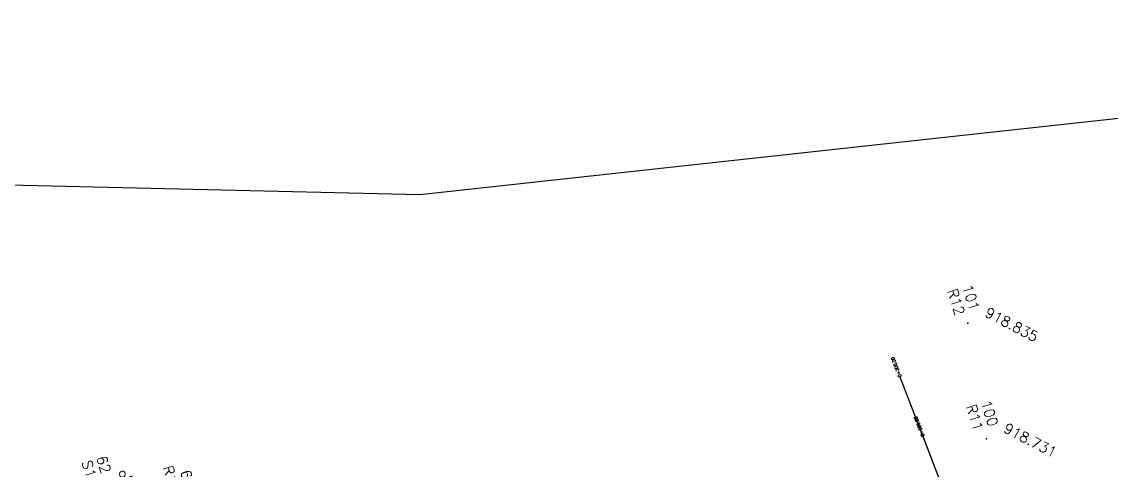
# Model space of a CAD drawing. Header units: millimetres. Extents: x 824502 to 1498685, y 1474633 to 1481826.
# Drawn here: x 1480156.6 to 1480498.8, y 1478561.7 to 1478702.3 of the extents above; entities that cross this region are included whole.
import ezdxf
from ezdxf.enums import TextEntityAlignment as Align

# ---------------------------------------------------------------- set-up
doc = ezdxf.new("R2010")
doc.units = ezdxf.units.MM
for name, color, linetype in [('Boundary', 6, 'Continuous'), ('Chainage', 7, 'Continuous'), ('Points', 7, 'Continuous'), ('Points-ELV', 6, 'Continuous'), ('Points-NUM', 4, 'Continuous'), ('Points-TXT', 3, 'Continuous')]:
    doc.layers.add(name, color=color, linetype=linetype)
doc.styles.add('ROMANS', font='romans.shx')

# ---------------------------------------------------------------- blocks, each defined once
blk = doc.blocks.new('POINTS')
at = {"layer": 'Points'}
blk.add_line((0, 0), (0, 0), dxfattribs=at)
blk.add_point((0, 0), dxfattribs=at)
at = {"layer": 'Points-ELV', "style": 'ROMANS'}
blk.add_attdef('ELEV', text='', height=1, rotation=45, dxfattribs=at).set_placement((0, 0), align=Align.BOTTOM_LEFT)
at = {"layer": 'Points-NUM', "style": 'ROMANS'}
blk.add_attdef('PTNUM', text='', height=1, dxfattribs=at).set_placement((0, 0), align=Align.BOTTOM_RIGHT)
at = {"layer": 'Points-TXT', "style": 'ROMANS'}
blk.add_attdef('DESC', text='', height=1, dxfattribs=at).set_placement((0, 0), align=Align.BOTTOM_RIGHT)

msp = doc.modelspace()

# ---------------------------------------------------------------- linework, layer by layer
msp.add_spline([(1479053.146, 1478472.394, 12010.774), (1479131.598, 1478476.438, 11982.219), (1479231.733, 1478476.426, 11956.996), (1479527.022, 1478491.918, 11913.086), (1479666.121, 1478493.858, 11875.155), (1479842.379, 1478518.948, 11820.59), (1479965.626, 1478478.688, 11807.96), (1480182.533, 1478486.447, 11798.725), (1480288.782, 1478446.309, 11802.91), (1480387.688, 1478520.003, 11813.9), (1480584.758, 1478542.724, 11915.966), (1480746.847, 1478573.166, 11985.357)], degree=3)
at = {"layer": 'Boundary'}
msp.add_polyline3d([(1480778.112, 1478702.343, 0), (1480837.493, 1478452.456, 0), (1480497.794, 1478405.251, 0), (1480357.357, 1478297.292, 0), (1480138.109, 1478289.151, 0), (1479890.747, 1478282.827, 0), (1479515.948, 1478305.02, 0), (1479301.243, 1478292.194, 0), (1479013.149, 1478306.666, 0), (1478984.538, 1478580.806, 0), (1479244.652, 1478667.703, 0), (1479943.466, 1478656.118, 0), (1480281.676, 1478648.232, 0), (1480778.156, 1478702.327, 0)], dxfattribs=at)
at = {"layer": 'Chainage', "color": 0}
for p, q in [((1480468.531, 1478497.647), (1480432.477, 1478590.921)), ((1480461.32, 1478516.302), (1480439.688, 1478572.266))]:
    msp.add_line(p, q, dxfattribs=at)

# ---------------------------------------------------------------- block references
at = {"layer": 'Points', "linetype": 'Continuous'}
ref = msp.add_blockref('POINTS', (1480453.742, 1478607.794, 11866.58), dxfattribs=dict(at, xscale=12.91481050348951, yscale=12.91481050348951, zscale=12.91481050348951, rotation=287.5583941117993))
ref.add_attrib('PTNUM', '101', dxfattribs={"layer": 'Points-NUM', "height": 3.2287, "rotation": 287.55839, "style": 'ROMANS'}).set_placement((1480453.538, 1478611.115, 11866.58), align=Align.BOTTOM_RIGHT)
ref.add_attrib('DESC', 'R12', dxfattribs={"layer": 'Points-TXT', "height": 3.2287, "rotation": 287.55839, "style": 'ROMANS'}).set_placement((1480448.92, 1478609.654, 11866.58), align=Align.BOTTOM_RIGHT)
ref.add_attrib('ELEV', '918.835', dxfattribs={"layer": 'Points-ELV', "height": 3.2287, "rotation": 332.55839, "style": 'ROMANS'}).set_placement((1480458.36, 1478609.255, 11866.58), align=Align.BOTTOM_LEFT)
ref = msp.add_blockref('POINTS', (1480453.742, 1478607.794, 11866.58), dxfattribs=dict(at, xscale=12.91481050348951, yscale=12.91481050348951, zscale=12.91481050348951, rotation=287.5583941117993))
ref.add_attrib('PTNUM', '101', dxfattribs={"layer": 'Points-NUM', "height": 3.2287, "rotation": 287.55839, "style": 'ROMANS'}).set_placement((1480453.538, 1478611.115, 11866.58), align=Align.BOTTOM_RIGHT)
ref.add_attrib('DESC', 'R12', dxfattribs={"layer": 'Points-TXT', "height": 3.2287, "rotation": 287.55839, "style": 'ROMANS'}).set_placement((1480448.92, 1478609.654, 11866.58), align=Align.BOTTOM_RIGHT)
ref.add_attrib('ELEV', '918.835', dxfattribs={"layer": 'Points-ELV', "height": 3.2287, "rotation": 332.55839, "style": 'ROMANS'}).set_placement((1480458.36, 1478609.255, 11866.58), align=Align.BOTTOM_LEFT)
ref = msp.add_blockref('POINTS', (1480459.6, 1478571.515, 11865.237), dxfattribs=dict(at, xscale=12.91481050348951, yscale=12.91481050348951, zscale=12.91481050348951, rotation=287.5583941117993))
ref.add_attrib('PTNUM', '100', dxfattribs={"layer": 'Points-NUM', "height": 3.2287, "rotation": 287.55839, "style": 'ROMANS'}).set_placement((1480459.395, 1478574.837, 11865.237), align=Align.BOTTOM_RIGHT)
ref.add_attrib('DESC', 'R11', dxfattribs={"layer": 'Points-TXT', "height": 3.2287, "rotation": 287.55839, "style": 'ROMANS'}).set_placement((1480454.778, 1478573.376, 11865.237), align=Align.BOTTOM_RIGHT)
ref.add_attrib('ELEV', '918.731', dxfattribs={"layer": 'Points-ELV', "height": 3.2287, "rotation": 332.55839, "style": 'ROMANS'}).set_placement((1480464.217, 1478572.976, 11865.237), align=Align.BOTTOM_LEFT)
ref = msp.add_blockref('POINTS', (1480459.6, 1478571.515, 11865.237), dxfattribs=dict(at, xscale=12.91481050348951, yscale=12.91481050348951, zscale=12.91481050348951, rotation=287.5583941117993))
ref.add_attrib('PTNUM', '100', dxfattribs={"layer": 'Points-NUM', "height": 3.2287, "rotation": 287.55839, "style": 'ROMANS'}).set_placement((1480459.395, 1478574.837, 11865.237), align=Align.BOTTOM_RIGHT)
ref.add_attrib('DESC', 'R11', dxfattribs={"layer": 'Points-TXT', "height": 3.2287, "rotation": 287.55839, "style": 'ROMANS'}).set_placement((1480454.778, 1478573.376, 11865.237), align=Align.BOTTOM_RIGHT)
ref.add_attrib('ELEV', '918.731', dxfattribs={"layer": 'Points-ELV', "height": 3.2287, "rotation": 332.55839, "style": 'ROMANS'}).set_placement((1480464.217, 1478572.976, 11865.237), align=Align.BOTTOM_LEFT)
ref = msp.add_blockref('POINTS', (1480180.942, 1478556.761, 11803.039), dxfattribs=dict(at, xscale=12.91481050348951, yscale=12.91481050348951, zscale=12.91481050348951, rotation=287.5583941117993))
ref.add_attrib('PTNUM', '62', dxfattribs={"layer": 'Points-NUM', "height": 3.2287, "rotation": 287.55839, "style": 'ROMANS'}).set_placement((1480180.737, 1478560.083, 11803.039), align=Align.BOTTOM_RIGHT)
ref.add_attrib('DESC', 'S1', dxfattribs={"layer": 'Points-TXT', "height": 3.2287, "rotation": 287.55839, "style": 'ROMANS'}).set_placement((1480176.12, 1478558.622, 11803.039), align=Align.BOTTOM_RIGHT)
ref.add_attrib('ELEV', '913.915', dxfattribs={"layer": 'Points-ELV', "height": 3.2287, "rotation": 332.55839, "style": 'ROMANS'}).set_placement((1480185.559, 1478558.222, 11803.039), align=Align.BOTTOM_LEFT)
ref = msp.add_blockref('POINTS', (1480180.942, 1478556.761, 11803.039), dxfattribs=dict(at, xscale=12.91481050348951, yscale=12.91481050348951, zscale=12.91481050348951, rotation=287.5583941117993))
ref.add_attrib('PTNUM', '62', dxfattribs={"layer": 'Points-NUM', "height": 3.2287, "rotation": 287.55839, "style": 'ROMANS'}).set_placement((1480180.737, 1478560.083, 11803.039), align=Align.BOTTOM_RIGHT)
ref.add_attrib('DESC', 'S1', dxfattribs={"layer": 'Points-TXT', "height": 3.2287, "rotation": 287.55839, "style": 'ROMANS'}).set_placement((1480176.12, 1478558.622, 11803.039), align=Align.BOTTOM_RIGHT)
ref.add_attrib('ELEV', '913.915', dxfattribs={"layer": 'Points-ELV', "height": 3.2287, "rotation": 332.55839, "style": 'ROMANS'}).set_placement((1480185.559, 1478558.222, 11803.039), align=Align.BOTTOM_LEFT)
ref = msp.add_blockref('POINTS', (1480207.297, 1478552.327, 11814.572), dxfattribs=dict(at, xscale=12.91481050348951, yscale=12.91481050348951, zscale=12.91481050348951, rotation=287.5583941117993))
ref.add_attrib('PTNUM', '69', dxfattribs={"layer": 'Points-NUM', "height": 3.2287, "rotation": 287.55839, "style": 'ROMANS'}).set_placement((1480207.092, 1478555.649, 11814.572), align=Align.BOTTOM_RIGHT)
ref.add_attrib('DESC', 'R11', dxfattribs={"layer": 'Points-TXT', "height": 3.2287, "rotation": 287.55839, "style": 'ROMANS'}).set_placement((1480202.475, 1478554.188, 11814.572), align=Align.BOTTOM_RIGHT)
ref.add_attrib('ELEV', '914.808', dxfattribs={"layer": 'Points-ELV', "height": 3.2287, "rotation": 332.55839, "style": 'ROMANS'}).set_placement((1480211.914, 1478553.788, 11814.572), align=Align.BOTTOM_LEFT)
ref = msp.add_blockref('POINTS', (1480207.297, 1478552.327, 11814.572), dxfattribs=dict(at, xscale=12.91481050348951, yscale=12.91481050348951, zscale=12.91481050348951, rotation=287.5583941117993))
ref.add_attrib('PTNUM', '69', dxfattribs={"layer": 'Points-NUM', "height": 3.2287, "rotation": 287.55839, "style": 'ROMANS'}).set_placement((1480207.092, 1478555.649, 11814.572), align=Align.BOTTOM_RIGHT)
ref.add_attrib('DESC', 'R11', dxfattribs={"layer": 'Points-TXT', "height": 3.2287, "rotation": 287.55839, "style": 'ROMANS'}).set_placement((1480202.475, 1478554.188, 11814.572), align=Align.BOTTOM_RIGHT)
ref.add_attrib('ELEV', '914.808', dxfattribs={"layer": 'Points-ELV', "height": 3.2287, "rotation": 332.55839, "style": 'ROMANS'}).set_placement((1480211.914, 1478553.788, 11814.572), align=Align.BOTTOM_LEFT)

# ---------------------------------------------------------------- texts
at = {"layer": 'Chainage', "color": 0, "style": 'ROMANS'}
for p in [(1480432.477, 1478590.921), (1480439.688, 1478572.266)]:
    msp.add_text('0+300.00', height=1, rotation=111.13354, dxfattribs=at).set_placement(p, align=Align.MIDDLE_LEFT)

doc.saveas('drawing.dxf')
